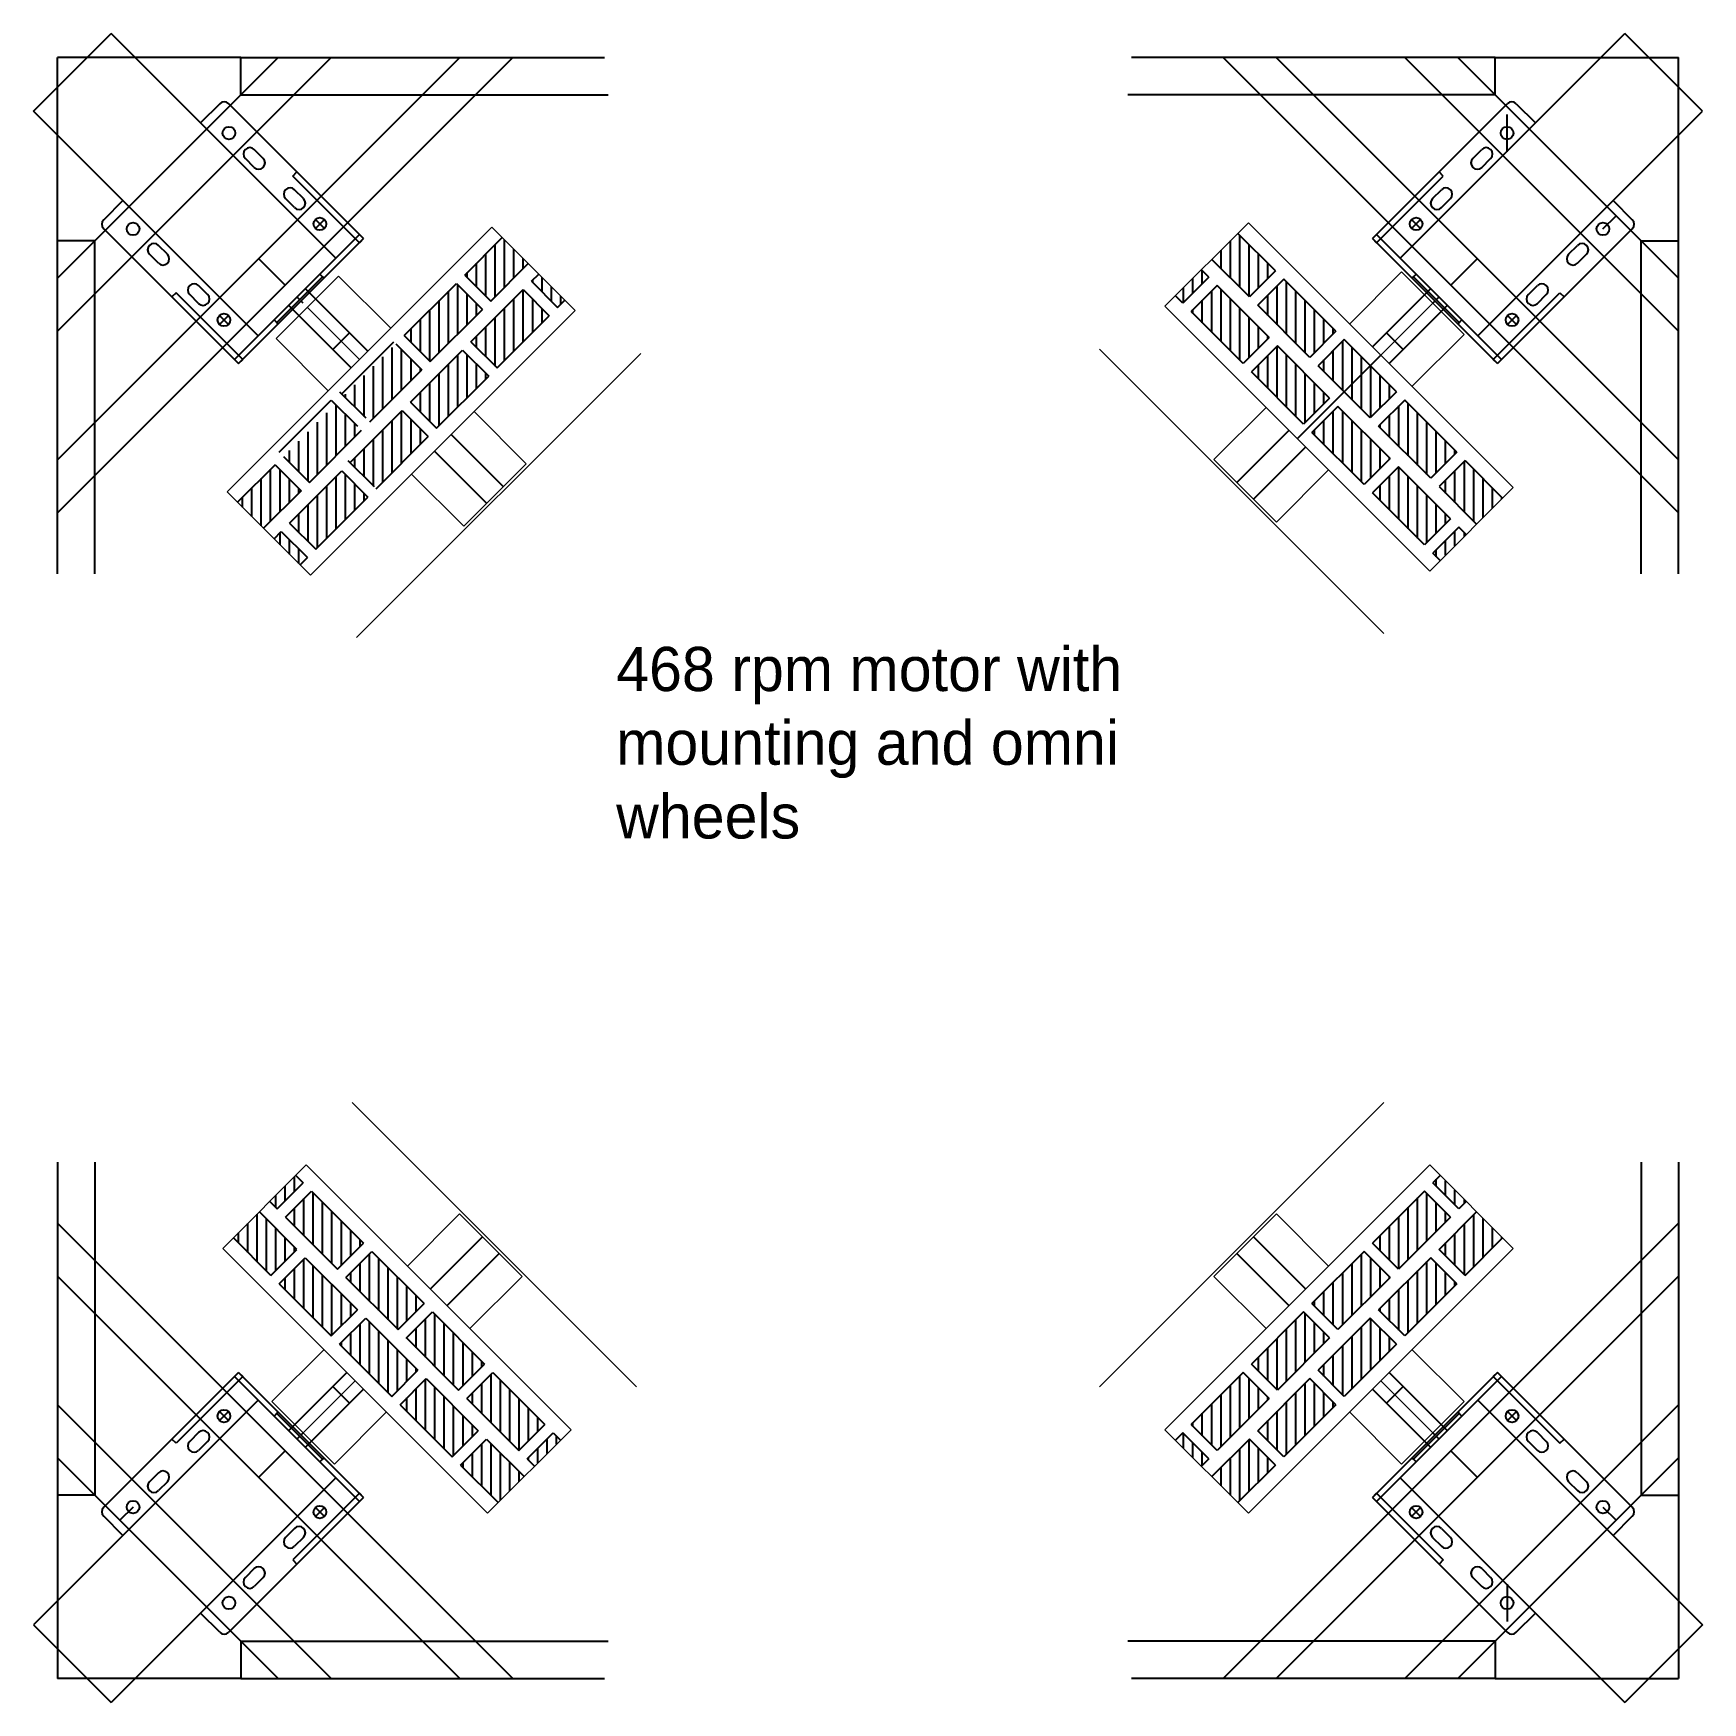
# Model space of a CAD drawing. Header units: millimetres. Extents: x -15418 to 43885, y -27590 to 23052.
# Drawn here: x 21608 to 22174, y 18524 to 19091 of the extents above; entities that cross this region are included whole.
import ezdxf

# ---------------------------------------------------------------- set-up
doc = ezdxf.new("R2010")
doc.units = ezdxf.units.MM
doc.header["$LTSCALE"] = 0.5
doc.layers.get('0').update_dxf_attribs({"lineweight": 5})
doc.layers.get('Defpoints').update_dxf_attribs({"color": 4})
for name, color, linetype in [('Layer1', 1, 'Continuous'), ('Layer2', 2, 'Continuous'), ('Layer3', 9, 'Continuous'), ('Layer4', 6, 'Continuous')]:
    doc.layers.add(name, color=color, linetype=linetype)
pattern_1 = [(270, (27715.938, 46196.1436), (3.175, -1e-15), [])]

msp = doc.modelspace()

# ---------------------------------------------------------------- hatches: boundary and pattern name
at = {"layer": 'Layer3'}
h = msp.add_hatch(dxfattribs=at)
h.set_pattern_fill('ANSI31', color=256, angle=225)
h.set_pattern_definition(pattern_1)
h.paths.add_polyline_path([(22093.2773, 18945.6334), (22106.0052, 18932.9055), (22097.1663, 18924.0667), (22084.4384, 18936.7946)])
h.paths.add_polyline_path([(22072.7712, 18966.1395), (22090.4488, 18948.4619), (22081.61, 18939.623), (22063.9323, 18957.3007)])
h.paths.add_polyline_path([(22070.6498, 18943.5121), (22088.3275, 18925.8344), (22079.4887, 18916.9956), (22061.811, 18934.6733)])
h.paths.add_polyline_path([(22050.1437, 18964.0182), (22067.8214, 18946.3405), (22058.9826, 18937.5017), (22041.3049, 18955.1794)])
h.paths.add_polyline_path([(22052.2651, 18986.6456), (22069.9427, 18968.968), (22061.1039, 18960.1291), (22043.4262, 18977.8068)])
h.paths.add_polyline_path([(22029.6376, 18984.5243), (22047.3153, 18966.8466), (22038.4765, 18958.0078), (22020.7988, 18975.6855)])
h.paths.add_polyline_path([(22031.759, 19007.1517), (22049.4366, 18989.474), (22040.5978, 18980.6352), (22022.9201, 18998.3129)])
h.paths.add_polyline_path([(22009.1315, 19005.0304), (22026.8092, 18987.3527), (22017.9704, 18978.5139), (22000.2927, 18996.1916)])
h.paths.add_polyline_path([(22016.2026, 19022.7081), (22028.9305, 19009.9801), (22020.0917, 19001.1413), (22007.3638, 19013.8692)])
h.paths.add_polyline_path([(22003.8282, 19010.3337), (22006.3031, 19007.8588), (21997.4643, 18999.02), (21994.9894, 19001.4949)])
h.paths.add_polyline_path([(22091.1559, 18923.006), (22093.6308, 18920.5311), (22084.792, 18911.6923), (22082.3171, 18914.1672)])
h = msp.add_hatch(dxfattribs=at)
h.set_pattern_fill('ANSI31', color=256, angle=225)
h.set_pattern_definition([(270, (27717.3522, 46194.7294), (3.175, -1e-15), [])])
h.paths.add_polyline_path([(21689.5218, 18944.2192), (21676.7939, 18931.4913), (21685.6327, 18922.6525), (21698.3606, 18935.3804)])
h.paths.add_polyline_path([(21710.0279, 18964.7253), (21692.3502, 18947.0476), (21701.1891, 18938.2088), (21718.8667, 18955.8865)])
h.paths.add_polyline_path([(21712.1492, 18942.0979), (21694.4715, 18924.4202), (21703.3104, 18915.5814), (21720.9881, 18933.2591)])
h.paths.add_polyline_path([(21732.6553, 18962.604), (21714.9776, 18944.9263), (21723.8165, 18936.0875), (21741.4941, 18953.7652)])
h.paths.add_polyline_path([(21730.534, 18985.2314), (21712.8563, 18967.5537), (21721.6952, 18958.7149), (21739.3728, 18976.3926)])
h.paths.add_polyline_path([(21753.1614, 18983.1101), (21735.4837, 18965.4324), (21744.3226, 18956.5936), (21762.0002, 18974.2713)])
h.paths.add_polyline_path([(21751.0401, 19005.7375), (21733.3624, 18988.0598), (21742.2013, 18979.221), (21759.8789, 18996.8987)])
h.paths.add_polyline_path([(21773.6675, 19003.6162), (21755.9898, 18985.9385), (21764.8287, 18977.0997), (21782.5063, 18994.7773)])
h.paths.add_polyline_path([(21766.5964, 19021.2939), (21753.8685, 19008.5659), (21762.7074, 18999.7271), (21775.4353, 19012.455)])
h.paths.add_polyline_path([(21778.9708, 19008.9195), (21776.4959, 19006.4446), (21785.3348, 18997.6058), (21787.8096, 19000.0806)])
h.paths.add_polyline_path([(21691.6431, 18921.5918), (21689.1682, 18919.1169), (21698.0071, 18910.2781), (21700.482, 18912.753)])
h = msp.add_hatch(dxfattribs=at)
h.set_pattern_fill('ANSI31', color=256, angle=225)
h.set_pattern_definition(pattern_1)
h.paths.add_polyline_path([(21688.1076, 18669.1572), (21675.3797, 18681.8851), (21684.2185, 18690.724), (21696.9464, 18677.996)])
h.paths.add_polyline_path([(21708.6137, 18648.6511), (21690.936, 18666.3288), (21699.7748, 18675.1676), (21717.4525, 18657.4899)])
h.paths.add_polyline_path([(21710.735, 18671.2785), (21693.0573, 18688.9562), (21701.8962, 18697.795), (21719.5738, 18680.1174)])
h.paths.add_polyline_path([(21731.2411, 18650.7724), (21713.5634, 18668.4501), (21722.4023, 18677.2889), (21740.0799, 18659.6113)])
h.paths.add_polyline_path([(21729.1198, 18628.145), (21711.4421, 18645.8227), (21720.2809, 18654.6615), (21737.9586, 18636.9838)])
h.paths.add_polyline_path([(21751.7472, 18630.2663), (21734.0695, 18647.944), (21742.9084, 18656.7828), (21760.586, 18639.1052)])
h.paths.add_polyline_path([(21749.6259, 18607.6389), (21731.9482, 18625.3166), (21740.787, 18634.1554), (21758.4647, 18616.4777)])
h.paths.add_polyline_path([(21772.2533, 18609.7602), (21754.5756, 18627.4379), (21763.4145, 18636.2767), (21781.0921, 18618.5991)])
h.paths.add_polyline_path([(21765.1822, 18592.0826), (21752.4543, 18604.8105), (21761.2931, 18613.6493), (21774.0211, 18600.9214)])
h.paths.add_polyline_path([(21777.5566, 18604.4569), (21775.0817, 18606.9318), (21783.9206, 18615.7706), (21786.3954, 18613.2958)])
h.paths.add_polyline_path([(21690.2289, 18691.7846), (21687.754, 18694.2595), (21696.5929, 18703.0983), (21699.0677, 18700.6234)])
h = msp.add_hatch(dxfattribs=at)
h.set_pattern_fill('ANSI31', color=256, angle=225)
h.set_pattern_definition(pattern_1)
h.paths.add_polyline_path([(22093.2773, 18669.1572), (22106.0052, 18681.8851), (22097.1663, 18690.724), (22084.4384, 18677.996)])
h.paths.add_polyline_path([(22072.7712, 18648.6511), (22090.4488, 18666.3288), (22081.61, 18675.1676), (22063.9323, 18657.4899)])
h.paths.add_polyline_path([(22070.6498, 18671.2785), (22088.3275, 18688.9562), (22079.4887, 18697.795), (22061.811, 18680.1174)])
h.paths.add_polyline_path([(22050.1437, 18650.7724), (22067.8214, 18668.4501), (22058.9826, 18677.2889), (22041.3049, 18659.6113)])
h.paths.add_polyline_path([(22052.2651, 18628.145), (22069.9427, 18645.8227), (22061.1039, 18654.6615), (22043.4262, 18636.9838)])
h.paths.add_polyline_path([(22029.6376, 18630.2663), (22047.3153, 18647.944), (22038.4765, 18656.7828), (22020.7988, 18639.1052)])
h.paths.add_polyline_path([(22031.759, 18607.6389), (22049.4366, 18625.3166), (22040.5978, 18634.1554), (22022.9201, 18616.4777)])
h.paths.add_polyline_path([(22009.1315, 18609.7602), (22026.8092, 18627.4379), (22017.9704, 18636.2767), (22000.2927, 18618.5991)])
h.paths.add_polyline_path([(22016.2026, 18592.0826), (22028.9305, 18604.8105), (22020.0917, 18613.6493), (22007.3638, 18600.9214)])
h.paths.add_polyline_path([(22003.8282, 18604.4569), (22006.3031, 18606.9318), (21997.4643, 18615.7706), (21994.9894, 18613.2958)])
h.paths.add_polyline_path([(22091.1559, 18691.7846), (22093.6308, 18694.2595), (22084.792, 18703.0983), (22082.3171, 18700.6234)])

# ---------------------------------------------------------------- linework, layer by layer
for p, q in [((21673.2583, 18935.0268), (21763.0609, 19024.8294)), ((21763.0609, 19024.8294), (21791.3452, 18996.5451)), ((22019.7381, 19026.2436), (21991.4539, 18997.9593)), ((22109.5407, 18936.441), (22019.7381, 19026.2436)), ((21711.0886, 19008.2124), (21689.8754, 18986.9992)), ((21728.7662, 18990.5347), (21711.0886, 19008.2124)), ((22054.0328, 18991.9489), (22071.7105, 19009.6266)), ((22071.7105, 19009.6266), (22092.9237, 18988.4134)), ((21718.1596, 18979.9281), (21700.482, 18997.6058)), ((21791.3452, 18996.5451), (21701.5426, 18906.7426)), ((21991.4539, 18997.9593), (22081.2564, 18908.1568)), ((22064.6394, 18981.3423), (22082.3171, 18999.02)), ((21707.553, 18969.3215), (21689.8754, 18986.9992)), ((22065.6889, 18886.9547), (21969.2306, 18983.413)), ((22075.246, 18970.7357), (22092.9237, 18988.4134)), ((21717.1101, 18885.5405), (21813.5684, 18981.9988)), ((21757.0505, 18962.2504), (21774.7282, 18944.5728)), ((22025.7486, 18963.6647), (22008.0709, 18945.987)), ((21753.515, 18923.3596), (21774.7282, 18944.5728)), ((22029.2841, 18924.7738), (22008.0709, 18945.987)), ((21735.8373, 18941.0372), (21753.515, 18923.3596)), ((22046.9618, 18942.4514), (22029.2841, 18924.7738)), ((21701.5426, 18906.7426), (21673.2583, 18935.0268)), ((22081.2564, 18908.1568), (22109.5407, 18936.441)), ((21715.6959, 18727.8359), (21812.1542, 18631.3776)), ((22065.6889, 18727.8359), (21969.2306, 18631.3776)), ((21700.1284, 18706.6339), (21671.8441, 18678.3496)), ((21789.931, 18616.8313), (21700.1284, 18706.6339)), ((21991.4539, 18616.8313), (22081.2564, 18706.6339)), ((22081.2564, 18706.6339), (22109.5407, 18678.3496)), ((21734.4231, 18672.3392), (21752.1008, 18690.0168)), ((21752.1008, 18690.0168), (21773.314, 18668.8036)), ((22029.2841, 18690.0168), (22008.0709, 18668.8036)), ((22046.9618, 18672.3392), (22029.2841, 18690.0168)), ((21671.8441, 18678.3496), (21761.6467, 18588.547)), ((22109.5407, 18678.3496), (22019.7381, 18588.547)), ((21755.6363, 18651.126), (21773.314, 18668.8036)), ((22025.7486, 18651.126), (22008.0709, 18668.8036)), ((21706.1388, 18644.0549), (21688.4611, 18626.3772)), ((22075.246, 18644.0549), (22092.9237, 18626.3772)), ((21716.7454, 18633.4483), (21699.0677, 18615.7706)), ((22064.6394, 18633.4483), (22082.3171, 18615.7706)), ((21709.6743, 18605.164), (21688.4611, 18626.3772)), ((22071.7105, 18605.164), (22092.9237, 18626.3772)), ((21727.352, 18622.8417), (21709.6743, 18605.164)), ((22054.0328, 18622.8417), (22071.7105, 18605.164)), ((21761.6467, 18588.547), (21789.931, 18616.8313)), ((22019.7381, 18588.547), (21991.4539, 18616.8313))]:
    msp.add_line(p, q)
at = {"layer": 'Defpoints'}
for p, q in [((21670.7764, 19066.6972), (21664.271, 19060.1918)), ((21719.5738, 19020.9403), (21673.817, 19066.6972)), ((22061.811, 19020.9403), (22107.5679, 19066.6972)), ((22110.6084, 19066.6972), (22117.1138, 19060.1918)), ((21685.5266, 19048.1286), (21682.4861, 19051.1691)), ((22095.8582, 19048.1286), (22098.8988, 19051.1691)), ((21682.4861, 19045.088), (21679.4455, 19048.1286)), ((22098.8988, 19045.088), (22101.9393, 19048.1286)), ((21695.5322, 19042.1535), (21696.9464, 19043.5677)), ((21718.1596, 19019.5261), (21695.5322, 19042.1535)), ((22063.2252, 19019.5261), (22085.8526, 19042.1535)), ((22085.8526, 19042.1535), (22084.4384, 19043.5677)), ((21696.1332, 19031.4408), (21693.0927, 19034.4814)), ((21699.1738, 19034.4814), (21696.1332, 19037.522)), ((22082.211, 19034.4814), (22085.2516, 19037.522)), ((22085.2516, 19031.4408), (22088.2921, 19034.4814)), ((21637.8959, 19033.8167), (21631.3906, 19027.3113)), ((22143.4889, 19033.8167), (22149.9943, 19027.3113)), ((21631.3906, 19024.2708), (21677.1474, 18978.5139)), ((22149.9943, 19024.2708), (22104.2374, 18978.5139)), ((21652.9997, 19015.6016), (21649.9592, 19018.6422)), ((21718.1596, 19022.3545), (21675.7332, 18979.9281)), ((21719.5738, 19020.9403), (21677.1474, 18978.5139)), ((21719.5738, 19020.9403), (21718.1596, 19019.5261)), ((22061.811, 19020.9403), (22104.2374, 18978.5139)), ((22061.811, 19020.9403), (22063.2252, 19019.5261)), ((22063.2252, 19022.3545), (22105.6516, 18979.9281)), ((22128.3851, 19015.6016), (22131.4257, 19018.6422)), ((21649.9592, 19012.5611), (21646.9186, 19015.6016)), ((22131.4257, 19012.5611), (22134.4662, 19015.6016)), ((21704.7246, 19008.9195), (21706.1388, 19007.5053)), ((22076.6602, 19008.9195), (22075.246, 19007.5053)), ((21655.9342, 19002.5555), (21654.52, 19001.1413)), ((21678.5616, 18979.9281), (21655.9342, 19002.5555)), ((21663.6063, 18998.9139), (21660.5658, 19001.9545)), ((21666.6469, 19001.9545), (21663.6063, 19004.995)), ((22102.8232, 18979.9281), (22125.4506, 19002.5555)), ((22114.7379, 19001.9545), (22117.7785, 19004.995)), ((22117.7785, 18998.9139), (22120.8191, 19001.9545)), ((22125.4506, 19002.5555), (22126.8648, 19001.1413)), ((21699.0677, 18999.02), (21698.3606, 18999.7271)), ((22082.3171, 18999.02), (22083.0242, 18999.7271)), ((21689.1682, 18993.3631), (21690.5825, 18991.9489)), ((22092.2166, 18993.3631), (22090.8024, 18991.9489)), ((21677.1474, 18978.5139), (21678.5616, 18979.9281)), ((22104.2374, 18978.5139), (22102.8232, 18979.9281)), ((21631.3906, 18590.5199), (21677.1474, 18636.2767)), ((21678.5616, 18634.8625), (21655.9342, 18612.2351)), ((21718.1596, 18592.4361), (21675.7332, 18634.8625)), ((21719.5738, 18593.8503), (21677.1474, 18636.2767)), ((21677.1474, 18636.2767), (21678.5616, 18634.8625)), ((22061.811, 18593.8503), (22104.2374, 18636.2767)), ((22063.2252, 18592.4361), (22105.6516, 18634.8625)), ((22104.2374, 18636.2767), (22102.8232, 18634.8625)), ((22102.8232, 18634.8625), (22125.4506, 18612.2351)), ((22149.9943, 18590.5199), (22104.2374, 18636.2767)), ((21689.1682, 18621.4275), (21690.5825, 18622.8417)), ((22092.2166, 18621.4275), (22090.8024, 18622.8417)), ((21663.6063, 18615.8767), (21660.5658, 18612.8361)), ((21699.0677, 18615.7706), (21698.3606, 18615.0635)), ((22082.3171, 18615.7706), (22083.0242, 18615.0635)), ((22117.7785, 18615.8767), (22120.8191, 18612.8361)), ((21655.9342, 18612.2351), (21654.52, 18613.6493)), ((21666.6469, 18612.8361), (21663.6063, 18609.7956)), ((22114.7379, 18612.8361), (22117.7785, 18609.7956)), ((22125.4506, 18612.2351), (22126.8648, 18613.6493)), ((21704.7246, 18605.8711), (21706.1388, 18607.2854)), ((22076.6602, 18605.8711), (22075.246, 18607.2854)), ((21649.9592, 18602.2295), (21646.9186, 18599.189)), ((21652.9997, 18599.189), (21649.9592, 18596.1484)), ((22128.3851, 18599.189), (22131.4257, 18596.1484)), ((22131.4257, 18602.2295), (22134.4662, 18599.189)), ((21719.5738, 18593.8503), (21673.817, 18548.0934)), ((21718.1596, 18595.2645), (21695.5322, 18572.6371)), ((21719.5738, 18593.8503), (21718.1596, 18595.2645)), ((22061.811, 18593.8503), (22063.2252, 18595.2645)), ((22061.811, 18593.8503), (22107.5679, 18548.0934)), ((22063.2252, 18595.2645), (22085.8526, 18572.6371)), ((21637.8959, 18580.9739), (21631.3906, 18587.4793)), ((22143.4889, 18580.9739), (22149.9943, 18587.4793)), ((21696.1332, 18583.3498), (21693.0927, 18580.3092)), ((22085.2516, 18583.3498), (22088.2921, 18580.3092)), ((21699.1738, 18580.3092), (21696.1332, 18577.2687)), ((22082.211, 18580.3092), (22085.2516, 18577.2687)), ((21682.4861, 18569.7026), (21679.4455, 18566.6621)), ((21695.5322, 18572.6371), (21696.9464, 18571.2229)), ((22085.8526, 18572.6371), (22084.4384, 18571.2229)), ((22098.8988, 18569.7026), (22101.9393, 18566.6621)), ((21685.5266, 18566.6621), (21682.4861, 18563.6215)), ((22095.8582, 18566.6621), (22098.8988, 18563.6215)), ((21670.7764, 18548.0934), (21664.271, 18554.5988)), ((22110.6084, 18548.0934), (22117.1138, 18554.5988))]:
    msp.add_line(p, q, dxfattribs=at)
for centre in [(21673.8947, 19056.7199), (22107.4901, 19056.7199), (21641.3678, 19024.193), (21704.7246, 19025.89), (22076.6602, 19025.89), (22140.017, 19024.193), (21672.1977, 18993.3631), (22109.1872, 18993.3631), (21672.1977, 18621.4275), (22109.1872, 18621.4275), (21641.3678, 18590.5976), (22140.017, 18590.5976), (21704.7246, 18588.9006), (22076.6602, 18588.9006), (21673.8947, 18558.0707), (22107.4901, 18558.0707)]:
    msp.add_circle(centre, 2.15, dxfattribs=at)
for centre, start, end in [((21672.2967, 19065.1769), 45, 135), ((22109.0882, 19065.1769), 45, 135), ((21680.9658, 19049.6488), 45, 225), ((22100.419, 19049.6488), 315, 135), ((21684.0064, 19046.6083), 225, 45), ((22097.3785, 19046.6083), 135, 315), ((21694.613, 19036.0017), 45, 225), ((21697.6535, 19032.9611), 225, 45), ((22083.7313, 19032.9611), 135, 315), ((22086.7719, 19036.0017), 315, 135), ((21632.9108, 19025.7911), 135, 225), ((22148.474, 19025.7911), 315, 45), ((21648.4389, 19017.1219), 45, 225), ((22132.9459, 19017.1219), 315, 135), ((21651.4795, 19014.0814), 225, 45), ((22129.9054, 19014.0814), 135, 315), ((21662.0861, 19003.4748), 45, 225), ((21665.1266, 19000.4342), 225, 45), ((22116.2582, 19000.4342), 135, 315), ((22119.2988, 19003.4748), 315, 135), ((21665.1266, 18614.3564), 315, 135), ((22116.2582, 18614.3564), 45, 225), ((21662.0861, 18611.3159), 135, 315), ((22119.2988, 18611.3159), 225, 45), ((21648.4389, 18597.6687), 135, 315), ((21651.4795, 18600.7093), 315, 135), ((22129.9054, 18600.7093), 45, 225), ((22132.9459, 18597.6687), 225, 45), ((21632.9108, 18588.9996), 135, 225), ((22148.474, 18588.9996), 315, 45), ((21697.6535, 18581.8295), 315, 135), ((22083.7313, 18581.8295), 45, 225), ((21694.613, 18578.789), 135, 315), ((22086.7719, 18578.789), 225, 45), ((21684.0064, 18568.1823), 315, 135), ((22097.3785, 18568.1823), 45, 225), ((21680.9658, 18565.1418), 135, 315), ((22100.419, 18565.1418), 225, 45), ((21672.2967, 18549.6137), 225, 315), ((22109.0882, 18549.6137), 225, 315)]:
    msp.add_arc(centre, 2.15, start, end, dxfattribs=at)
at = {"layer": 'Layer1'}
for p, q in [((21607.5328, 19064.1799), (21633.9079, 19090.555)), ((21710.134, 19014.3289), (21633.9079, 19090.555)), ((22071.2509, 19014.3289), (22147.477, 19090.555)), ((22173.8521, 19064.1799), (22147.477, 19090.555)), ((21683.7589, 18987.9538), (21607.5328, 19064.1799)), ((22097.626, 18987.9538), (22173.8521, 19064.1799)), ((21703.2043, 19024.3698), (21706.2449, 19027.4103)), ((21703.2043, 19027.4103), (21706.2449, 19024.3698)), ((22078.1805, 19024.3698), (22075.14, 19027.4103)), ((22078.1805, 19027.4103), (22075.14, 19024.3698)), ((21683.7589, 18987.9538), (21710.134, 19014.3289)), ((21683.971, 19014.1167), (21692.9513, 19005.1365)), ((22097.626, 18987.9538), (22071.2509, 19014.3289)), ((22097.4138, 19014.1167), (22088.4336, 19005.1365)), ((21690.0875, 18992.4439), (21705.6438, 19008.0002)), ((21704.7246, 19008.9195), (21705.6438, 19008.0002)), ((22076.6602, 19008.9195), (22075.741, 19008.0002)), ((22091.2974, 18992.4439), (22075.741, 19008.0002)), ((21696.9464, 19001.1413), (21697.8657, 19000.2221)), ((21699.7748, 19003.9697), (21700.6941, 19003.0505)), ((21714.8362, 18988.9084), (21700.6941, 19003.0505)), ((22066.5486, 18988.9084), (22080.6908, 19003.0505)), ((22081.61, 19003.9697), (22080.6908, 19003.0505)), ((22084.4384, 19001.1413), (22083.5192, 19000.2221)), ((21670.6774, 18994.8834), (21673.718, 18991.8429)), ((21670.6774, 18991.8429), (21673.718, 18994.8834)), ((21694.118, 18998.3129), (21695.0372, 18997.3936)), ((21695.0372, 18997.3936), (21709.1794, 18983.2515)), ((22086.3476, 18997.3936), (22072.2055, 18983.2515)), ((22087.2668, 18998.3129), (22086.3476, 18997.3936)), ((22110.7074, 18994.8834), (22107.6669, 18991.8429)), ((22110.7074, 18991.8429), (22107.6669, 18994.8834)), ((21689.1682, 18993.3631), (21690.0875, 18992.4439)), ((21709.1794, 18983.2515), (21714.8362, 18988.9084)), ((22072.2055, 18983.2515), (22066.5486, 18988.9084)), ((22092.2166, 18993.3631), (22091.2974, 18992.4439)), ((21683.7589, 18626.8369), (21607.5328, 18550.6107)), ((21683.7589, 18626.8369), (21710.134, 18600.4618)), ((21695.0372, 18617.397), (21709.1794, 18631.5391)), ((21709.1794, 18631.5391), (21714.8362, 18625.8823)), ((22072.2055, 18631.5391), (22066.5486, 18625.8823)), ((22097.626, 18626.8369), (22071.2509, 18600.4618)), ((22086.3476, 18617.397), (22072.2055, 18631.5391)), ((22097.626, 18626.8369), (22173.8521, 18550.6107)), ((21670.6774, 18619.9072), (21673.718, 18622.9478)), ((21670.6774, 18622.9478), (21673.718, 18619.9072)), ((21689.1682, 18621.4275), (21690.0875, 18622.3467)), ((21690.0875, 18622.3467), (21705.6438, 18606.7904)), ((21714.8362, 18625.8823), (21700.6941, 18611.7401)), ((22066.5486, 18625.8823), (22080.6908, 18611.7401)), ((22091.2974, 18622.3467), (22075.741, 18606.7904)), ((22092.2166, 18621.4275), (22091.2974, 18622.3467)), ((22110.7074, 18619.9072), (22107.6669, 18622.9478)), ((22110.7074, 18622.9478), (22107.6669, 18619.9072)), ((21694.118, 18616.4777), (21695.0372, 18617.397)), ((22087.2668, 18616.4777), (22086.3476, 18617.397)), ((21683.971, 18600.6739), (21692.9513, 18609.6542)), ((21696.9464, 18613.6493), (21697.8657, 18614.5686)), ((21699.7748, 18610.8209), (21700.6941, 18611.7401)), ((22081.61, 18610.8209), (22080.6908, 18611.7401)), ((22084.4384, 18613.6493), (22083.5192, 18614.5686)), ((22097.4138, 18600.6739), (22088.4336, 18609.6542)), ((21704.7246, 18605.8711), (21705.6438, 18606.7904)), ((22076.6602, 18605.8711), (22075.741, 18606.7904)), ((21710.134, 18600.4618), (21633.9079, 18524.2357)), ((22071.2509, 18600.4618), (22147.477, 18524.2357)), ((21703.2043, 18590.4209), (21706.2449, 18587.3803)), ((21703.2043, 18587.3803), (21706.2449, 18590.4209)), ((22078.1805, 18590.4209), (22075.14, 18587.3803)), ((22078.1805, 18587.3803), (22075.14, 18590.4209)), ((21607.5328, 18550.6107), (21633.9079, 18524.2357)), ((22173.8521, 18550.6107), (22147.477, 18524.2357))]:
    msp.add_line(p, q, dxfattribs=at)
at = {"layer": 'Layer2'}
for p, q in [((21720.9881, 18982.7565), (21703.3104, 19000.4342)), ((22061.811, 18984.1707), (22079.4887, 19001.8484)), ((21715.3312, 18977.0997), (21697.6535, 18994.7773)), ((22067.4679, 18978.5139), (22085.1455, 18996.1916)), ((22033.5267, 18955.8865), (22015.8491, 18938.2088)), ((21749.2723, 18954.4723), (21766.95, 18936.7946)), ((22039.1836, 18950.2296), (22021.5059, 18932.552)), ((21743.6155, 18948.8154), (21761.2931, 18931.1377)), ((21742.2013, 18664.561), (21759.8789, 18682.2387)), ((22039.1836, 18664.561), (22021.5059, 18682.2387)), ((21747.8581, 18658.9041), (21765.5358, 18676.5818)), ((22033.5267, 18658.9041), (22015.8491, 18676.5818)), ((21713.917, 18636.2767), (21696.2393, 18618.5991)), ((22067.4679, 18636.2767), (22085.1455, 18618.5991)), ((21719.5738, 18630.6199), (21701.8962, 18612.9422)), ((22061.811, 18630.6199), (22079.4887, 18612.9422))]:
    msp.add_line(p, q, dxfattribs=at)
at = {"layer": 'Layer3'}
for p, q in [((21677.8899, 19082.3953), (21615.6924, 19082.3953)), ((21615.6924, 19020.1978), (21615.6924, 19082.3953)), ((21677.8899, 19082.3953), (21801.297, 19082.3953)), ((21677.8899, 19069.6953), (21677.8899, 19082.3953)), ((22103.4949, 19082.3953), (21980.0878, 19082.3953)), ((22103.4949, 19069.6953), (22103.4949, 19082.3953)), ((22103.4949, 19082.3953), (22165.6924, 19082.3953)), ((22165.6924, 19020.1978), (22165.6924, 19082.3953)), ((21677.8899, 19069.6953), (21802.522, 19069.6953)), ((22103.4949, 19069.6953), (21978.8629, 19069.6953)), ((22107.4901, 19050.3699), (22107.4901, 19063.0699)), ((22028.9305, 19009.9801), (22016.2026, 19022.7081)), ((21615.6924, 18907.2329), (21615.6924, 19020.1978)), ((21628.3924, 19020.1978), (21615.6924, 19020.1978)), ((21628.3924, 18907.2329), (21628.3924, 19020.1978)), ((21753.8685, 19008.5659), (21766.5964, 19021.2939)), ((22152.9924, 18907.2329), (22152.9924, 19020.1978)), ((22152.9924, 19020.1978), (22165.6924, 19020.1978)), ((22165.6924, 18907.2329), (22165.6924, 19020.1978)), ((21762.7074, 18999.7271), (21775.4353, 19012.455)), ((22020.0917, 19001.1413), (22007.3638, 19013.8692)), ((21733.3624, 18988.0598), (21751.0401, 19005.7375)), ((21751.0401, 19005.7375), (21759.8789, 18996.8987)), ((21753.8685, 19008.5659), (21762.7074, 18999.7271)), ((21776.4959, 19006.4446), (21778.9708, 19008.9195)), ((21776.4959, 19006.4446), (21785.3348, 18997.6058)), ((22006.3031, 19007.8588), (21997.4643, 18999.02)), ((22006.3031, 19007.8588), (22003.8282, 19010.3337)), ((22028.9305, 19009.9801), (22020.0917, 19001.1413)), ((22031.759, 19007.1517), (22022.9201, 18998.3129)), ((22049.4366, 18989.474), (22031.759, 19007.1517)), ((21755.9898, 18985.9385), (21773.6675, 19003.6162)), ((21773.6675, 19003.6162), (21782.5063, 18994.7773)), ((21785.3348, 18997.6058), (21787.8096, 19000.0806)), ((21997.4643, 18999.02), (21994.9894, 19001.4949)), ((22009.1315, 19005.0304), (22000.2927, 18996.1916)), ((22026.8092, 18987.3527), (22009.1315, 19005.0304)), ((21742.2013, 18979.221), (21759.8789, 18996.8987)), ((21764.8287, 18977.0997), (21782.5063, 18994.7773)), ((22017.9704, 18978.5139), (22000.2927, 18996.1916)), ((22040.5978, 18980.6352), (22022.9201, 18998.3129)), ((22049.4366, 18989.474), (22040.5978, 18980.6352)), ((21712.1492, 18968.2608), (21729.8269, 18985.9385)), ((21730.534, 18985.2314), (21739.3728, 18976.3926)), ((21733.3624, 18988.0598), (21742.2013, 18979.221)), ((21735.4837, 18965.4324), (21753.1614, 18983.1101)), ((21753.1614, 18983.1101), (21762.0002, 18974.2713)), ((21755.9898, 18985.9385), (21764.8287, 18977.0997)), ((22026.8092, 18987.3527), (22017.9704, 18978.5139)), ((22029.6376, 18984.5243), (22020.7988, 18975.6855)), ((22047.3153, 18966.8466), (22029.6376, 18984.5243)), ((22052.2651, 18986.6456), (22043.4262, 18977.8068)), ((22069.9427, 18968.968), (22052.2651, 18986.6456)), ((22036.3552, 18953.058), (22064.6394, 18981.3423)), ((22061.1039, 18960.1291), (22043.4262, 18977.8068)), ((21721.6952, 18958.7149), (21739.3728, 18976.3926)), ((21744.3226, 18956.5936), (21762.0002, 18974.2713)), ((22038.4765, 18958.0078), (22020.7988, 18975.6855)), ((21690.936, 18948.4619), (21708.6137, 18966.1395)), ((21708.6137, 18966.1395), (21717.4525, 18957.3007)), ((21711.4421, 18968.968), (21720.2809, 18960.1291)), ((22047.3153, 18966.8466), (22038.4765, 18958.0078)), ((22069.9427, 18968.968), (22061.1039, 18960.1291)), ((22072.7712, 18966.1395), (22063.9323, 18957.3007)), ((22090.4488, 18948.4619), (22072.7712, 18966.1395)), ((21714.9776, 18944.9263), (21732.6553, 18962.604)), ((21732.6553, 18962.604), (21741.4941, 18953.7652)), ((21735.4837, 18965.4324), (21744.3226, 18956.5936)), ((22050.1437, 18964.0182), (22041.3049, 18955.1794)), ((22067.8214, 18946.3405), (22050.1437, 18964.0182)), ((21701.1891, 18938.2088), (21718.8667, 18955.8865)), ((22058.9826, 18937.5017), (22041.3049, 18955.1794)), ((22081.61, 18939.623), (22063.9323, 18957.3007)), ((21723.8165, 18936.0875), (21741.4941, 18953.7652)), ((21689.5218, 18944.2192), (21676.7939, 18931.4913)), ((21689.5218, 18944.2192), (21698.3606, 18935.3804)), ((21692.3502, 18947.0476), (21701.1891, 18938.2088)), ((21714.2705, 18945.6334), (21723.1094, 18936.7946)), ((22067.8214, 18946.3405), (22058.9826, 18937.5017)), ((22070.6498, 18943.5121), (22061.811, 18934.6733)), ((22088.3275, 18925.8344), (22070.6498, 18943.5121)), ((22090.4488, 18948.4619), (22081.61, 18939.623)), ((22093.2773, 18945.6334), (22084.4384, 18936.7946)), ((22093.2773, 18945.6334), (22106.0052, 18932.9055)), ((21694.4715, 18924.4202), (21712.1492, 18942.0979)), ((21712.1492, 18942.0979), (21720.9881, 18933.2591)), ((21698.3606, 18935.3804), (21685.6327, 18922.6525)), ((21703.3104, 18915.5814), (21720.9881, 18933.2591)), ((22079.4887, 18916.9956), (22061.811, 18934.6733)), ((22084.4384, 18936.7946), (22097.1663, 18924.0667)), ((21689.1682, 18919.1169), (21691.6431, 18921.5918)), ((21691.6431, 18921.5918), (21700.482, 18912.753)), ((21694.4715, 18924.4202), (21703.3104, 18915.5814)), ((22088.3275, 18925.8344), (22079.4887, 18916.9956)), ((22091.1559, 18923.006), (22082.3171, 18914.1672)), ((22093.6308, 18920.5311), (22091.1559, 18923.006)), ((21698.0071, 18910.2781), (21700.482, 18912.753)), ((22084.792, 18911.6923), (22082.3171, 18914.1672)), ((21615.6924, 18707.5577), (21615.6924, 18594.5928)), ((21628.3924, 18707.5577), (21628.3924, 18594.5928)), ((22152.9924, 18707.5577), (22152.9924, 18594.5928)), ((22165.6924, 18707.5577), (22165.6924, 18594.5928)), ((21690.2289, 18691.7846), (21699.0677, 18700.6234)), ((21696.5929, 18703.0983), (21699.0677, 18700.6234)), ((22084.792, 18703.0983), (22082.3171, 18700.6234)), ((22091.1559, 18691.7846), (22082.3171, 18700.6234)), ((21687.754, 18694.2595), (21690.2289, 18691.7846)), ((21693.0573, 18688.9562), (21701.8962, 18697.795)), ((21701.8962, 18697.795), (21719.5738, 18680.1174)), ((22079.4887, 18697.795), (22061.811, 18680.1174)), ((22088.3275, 18688.9562), (22079.4887, 18697.795)), ((22093.6308, 18694.2595), (22091.1559, 18691.7846)), ((21696.9464, 18677.996), (21684.2185, 18690.724)), ((21693.0573, 18688.9562), (21710.735, 18671.2785)), ((22088.3275, 18688.9562), (22070.6498, 18671.2785)), ((22084.4384, 18677.996), (22097.1663, 18690.724)), ((21688.1076, 18669.1572), (21675.3797, 18681.8851)), ((21688.1076, 18669.1572), (21696.9464, 18677.996)), ((21710.735, 18671.2785), (21719.5738, 18680.1174)), ((21713.5634, 18668.4501), (21722.4023, 18677.2889)), ((21722.4023, 18677.2889), (21740.0799, 18659.6113)), ((22058.9826, 18677.2889), (22041.3049, 18659.6113)), ((22067.8214, 18668.4501), (22058.9826, 18677.2889)), ((22070.6498, 18671.2785), (22061.811, 18680.1174)), ((22093.2773, 18669.1572), (22084.4384, 18677.996)), ((22093.2773, 18669.1572), (22106.0052, 18681.8851)), ((21690.936, 18666.3288), (21699.7748, 18675.1676)), ((21699.7748, 18675.1676), (21717.4525, 18657.4899)), ((22081.61, 18675.1676), (22063.9323, 18657.4899)), ((22090.4488, 18666.3288), (22081.61, 18675.1676)), ((21690.936, 18666.3288), (21708.6137, 18648.6511)), ((21713.5634, 18668.4501), (21731.2411, 18650.7724)), ((22067.8214, 18668.4501), (22050.1437, 18650.7724)), ((22090.4488, 18666.3288), (22072.7712, 18648.6511)), ((21708.6137, 18648.6511), (21717.4525, 18657.4899)), ((21711.4421, 18645.8227), (21720.2809, 18654.6615)), ((21720.2809, 18654.6615), (21737.9586, 18636.9838)), ((21731.2411, 18650.7724), (21740.0799, 18659.6113)), ((21734.0695, 18647.944), (21742.9084, 18656.7828)), ((21742.9084, 18656.7828), (21760.586, 18639.1052)), ((22038.4765, 18656.7828), (22020.7988, 18639.1052)), ((22047.3153, 18647.944), (22038.4765, 18656.7828)), ((22050.1437, 18650.7724), (22041.3049, 18659.6113)), ((22061.1039, 18654.6615), (22043.4262, 18636.9838)), ((22069.9427, 18645.8227), (22061.1039, 18654.6615)), ((22072.7712, 18648.6511), (22063.9323, 18657.4899)), ((21711.4421, 18645.8227), (21729.1198, 18628.145)), ((21734.0695, 18647.944), (21751.7472, 18630.2663)), ((22047.3153, 18647.944), (22029.6376, 18630.2663)), ((22069.9427, 18645.8227), (22052.2651, 18628.145)), ((21751.7472, 18630.2663), (21760.586, 18639.1052)), ((22029.6376, 18630.2663), (22020.7988, 18639.1052)), ((21729.1198, 18628.145), (21737.9586, 18636.9838)), ((21731.9482, 18625.3166), (21740.787, 18634.1554)), ((21740.787, 18634.1554), (21758.4647, 18616.4777)), ((21754.5756, 18627.4379), (21763.4145, 18636.2767)), ((21763.4145, 18636.2767), (21781.0921, 18618.5991)), ((22017.9704, 18636.2767), (22000.2927, 18618.5991)), ((22026.8092, 18627.4379), (22017.9704, 18636.2767)), ((22040.5978, 18634.1554), (22022.9201, 18616.4777)), ((22049.4366, 18625.3166), (22040.5978, 18634.1554)), ((22052.2651, 18628.145), (22043.4262, 18636.9838)), ((21754.5756, 18627.4379), (21772.2533, 18609.7602)), ((22026.8092, 18627.4379), (22009.1315, 18609.7602)), ((21731.9482, 18625.3166), (21749.6259, 18607.6389)), ((22049.4366, 18625.3166), (22031.759, 18607.6389)), ((21749.6259, 18607.6389), (21758.4647, 18616.4777)), ((21772.2533, 18609.7602), (21781.0921, 18618.5991)), ((21775.0817, 18606.9318), (21783.9206, 18615.7706)), ((21783.9206, 18615.7706), (21786.3954, 18613.2958)), ((21997.4643, 18615.7706), (21994.9894, 18613.2958)), ((22006.3031, 18606.9318), (21997.4643, 18615.7706)), ((22009.1315, 18609.7602), (22000.2927, 18618.5991)), ((22031.759, 18607.6389), (22022.9201, 18616.4777)), ((21752.4543, 18604.8105), (21761.2931, 18613.6493)), ((21761.2931, 18613.6493), (21774.0211, 18600.9214)), ((22020.0917, 18613.6493), (22007.3638, 18600.9214)), ((22028.9305, 18604.8105), (22020.0917, 18613.6493)), ((21752.4543, 18604.8105), (21765.1822, 18592.0826)), ((21775.0817, 18606.9318), (21777.5566, 18604.4569)), ((22006.3031, 18606.9318), (22003.8282, 18604.4569)), ((22028.9305, 18604.8105), (22016.2026, 18592.0826)), ((21628.3924, 18594.5928), (21615.6924, 18594.5928)), ((21615.6924, 18594.5928), (21615.6924, 18532.3953)), ((22152.9924, 18594.5928), (22165.6924, 18594.5928)), ((22165.6924, 18594.5928), (22165.6924, 18532.3953)), ((22107.4901, 18564.4207), (22107.4901, 18551.7207)), ((21677.8899, 18545.0953), (21802.522, 18545.0953)), ((21677.8899, 18545.0953), (21677.8899, 18532.3953)), ((22103.4949, 18545.0953), (21978.8629, 18545.0953)), ((22103.4949, 18545.0953), (22103.4949, 18532.3953)), ((21677.8899, 18532.3953), (21615.6924, 18532.3953)), ((21677.8899, 18532.3953), (21801.297, 18532.3953)), ((22103.4949, 18532.3953), (21980.0878, 18532.3953)), ((22103.4949, 18532.3953), (22165.6924, 18532.3953))]:
    msp.add_line(p, q, dxfattribs=at)
at = {"layer": 'Layer4'}
for p, q in [((21615.6924, 18945.8381), (21752.2496, 19082.3953)), ((21615.6924, 18927.8776), (21770.2101, 19082.3953)), ((21615.6924, 19007.4978), (21690.5899, 19082.3953)), ((21615.6924, 18989.5373), (21708.5504, 19082.3953)), ((22165.6924, 18927.8776), (22011.1747, 19082.3953)), ((22165.6924, 18945.8381), (22029.1352, 19082.3953)), ((22165.6924, 18989.5373), (22072.8344, 19082.3953)), ((22165.6924, 19007.4978), (22090.7949, 19082.3953)), ((22140.017, 19024.193), (22144.5071, 19028.6831)), ((21615.6924, 18686.913), (21770.2101, 18532.3953)), ((22165.6924, 18686.913), (22011.1747, 18532.3953)), ((21615.6924, 18668.9525), (21752.2496, 18532.3953)), ((22165.6924, 18668.9525), (22029.1352, 18532.3953)), ((21615.6924, 18625.2533), (21708.5504, 18532.3953)), ((22165.6924, 18625.2533), (22072.8344, 18532.3953)), ((21615.6924, 18607.2928), (21690.5899, 18532.3953)), ((22165.6924, 18607.2928), (22090.7949, 18532.3953)), ((21641.3678, 18590.5976), (21636.8777, 18586.1075)), ((22140.017, 18590.5976), (22144.5071, 18586.1075))]:
    msp.add_line(p, q, dxfattribs=at)

# ---------------------------------------------------------------- texts
at = {"layer": 'Layer3', "insert": (21805.2495, 18882.42), "char_height": 15, "attachment_point": 1}
msp.add_mtext_dynamic_manual_height_columns('468 rpm motor with mounting and omni wheels', width=225.005672, gutter_width=25, heights=[0], dxfattribs=at)

doc.saveas('drawing.dxf')
